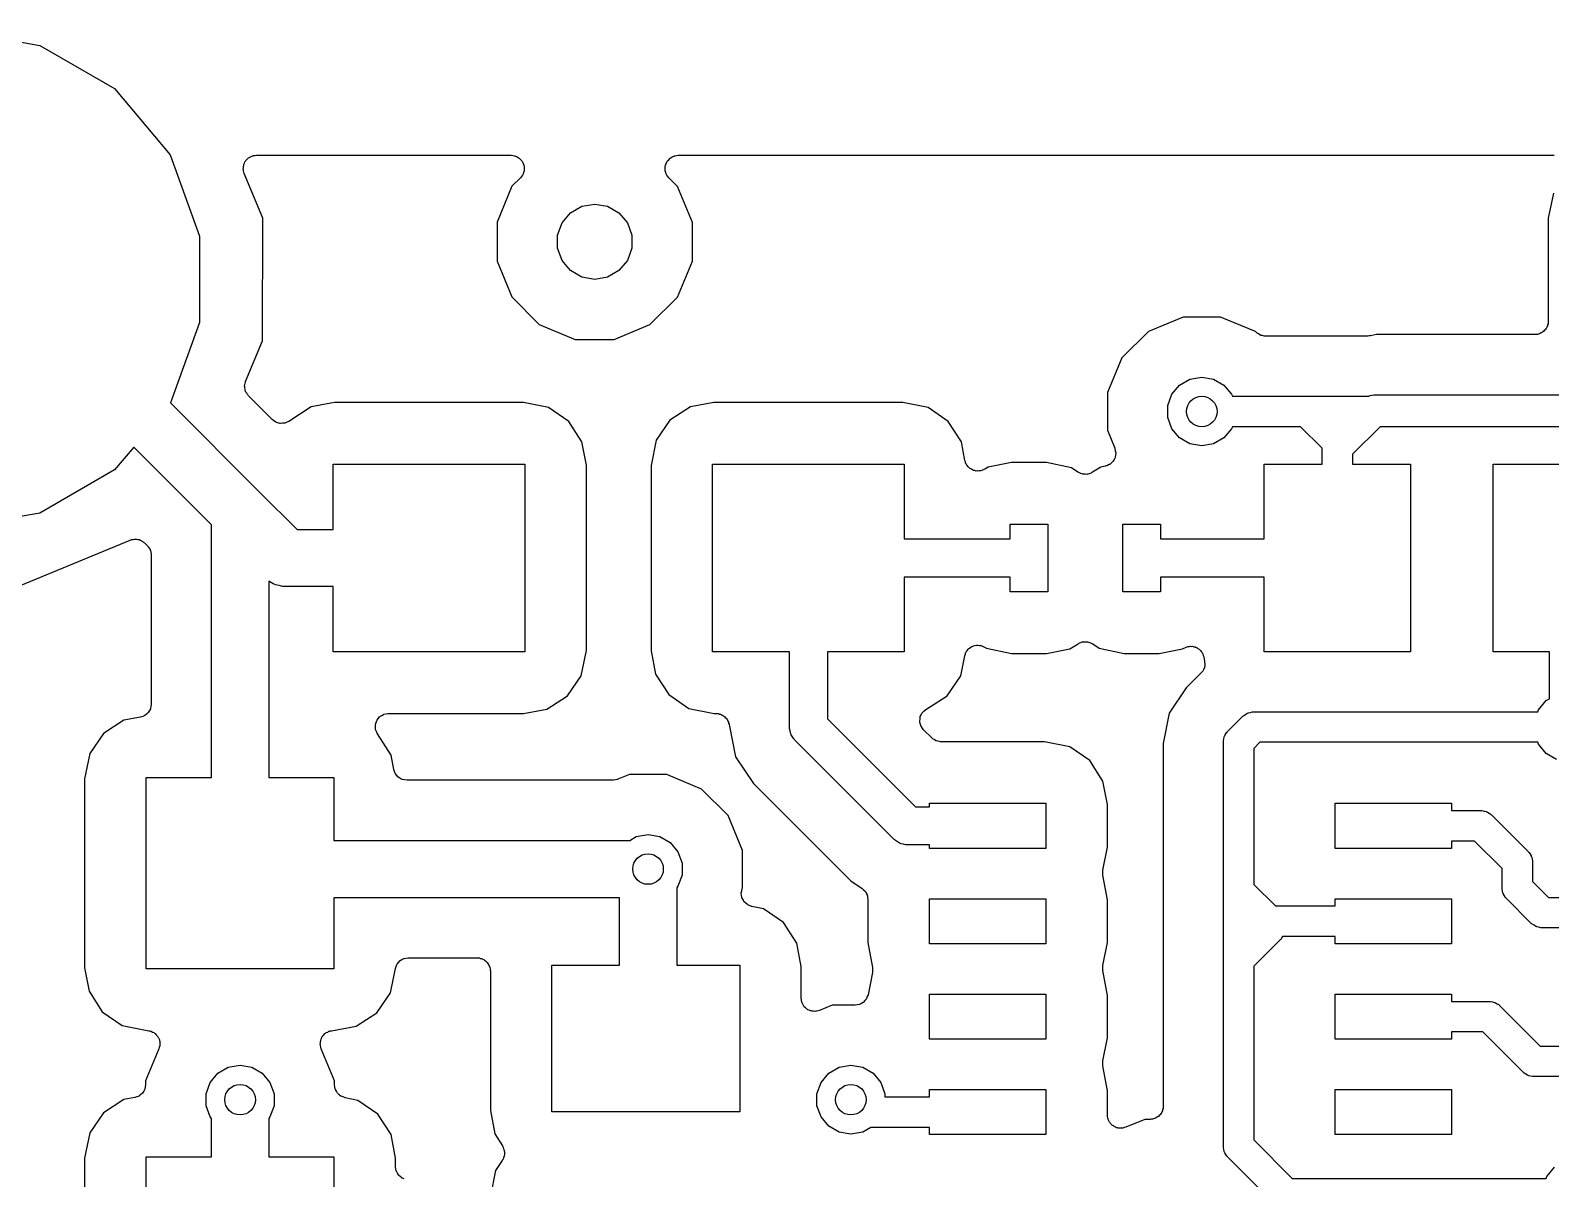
# Model space of a CAD drawing. Extents: x 91.8 to 190.7, y -114.3 to -59.5.
# Drawn here: x 107.16 to 127.39, y -74.74 to -59.46 of the extents above; entities that cross this region are included whole.
import ezdxf

# ---------------------------------------------------------------- set-up
doc = ezdxf.new("R2010")
doc.units = 0
doc.header["$MEASUREMENT"] = 0
doc.layers.add('BLACK', color=7, linetype='CONTINUOUS')

msp = doc.modelspace()

# ---------------------------------------------------------------- linework, layer by layer
at = {"layer": 'Black'}
for p, q in [((106.15, -59.4574), (107.283, -59.6572)), ((107.283, -59.6572), (108.279, -60.2324)), ((108.279, -60.2324), (109.019, -61.1137)), ((109.019, -61.1137), (109.412, -62.1948)), ((109.992, -61.303), (109.994, -61.2841)), ((109.994, -61.3144), (109.992, -61.303)), ((109.994, -61.265), (109.998, -61.2541)), ((109.994, -61.2841), (109.994, -61.265)), ((109.998, -61.2541), (110, -61.2426)), ((110, -61.2426), (110.008, -61.2257)), ((110.008, -61.2257), (110.015, -61.2077)), ((110.015, -61.2077), (110.022, -61.1988)), ((110.022, -61.1988), (110.028, -61.1885)), ((110.028, -61.1885), (110.042, -61.1757)), ((110.042, -61.1757), (110.054, -61.1611)), ((110.054, -61.1611), (110.064, -61.1552)), ((110.064, -61.1552), (110.073, -61.1474)), ((110.073, -61.1474), (110.09, -61.1401)), ((110.09, -61.1401), (110.107, -61.1306)), ((110.107, -61.1306), (110.118, -61.1286)), ((110.118, -61.1286), (110.129, -61.1241)), ((110.129, -61.1241), (110.148, -61.1233)), ((110.148, -61.1233), (110.167, -61.12)), ((110.167, -61.12), (113.558, -61.12)), ((113.558, -61.12), (113.58, -61.124)), ((113.58, -61.124), (113.603, -61.126)), ((113.603, -61.126), (113.61, -61.1293)), ((113.61, -61.1293), (113.618, -61.1306)), ((113.618, -61.1306), (113.638, -61.1421)), ((113.638, -61.1421), (113.658, -61.1518)), ((113.658, -61.1518), (113.664, -61.1572)), ((113.664, -61.1572), (113.671, -61.1611)), ((113.671, -61.1611), (113.685, -61.1787)), ((113.685, -61.1787), (113.702, -61.195)), ((113.702, -61.195), (113.705, -61.2019)), ((113.705, -61.2019), (113.71, -61.2077)), ((113.71, -61.2077), (113.718, -61.2294)), ((113.718, -61.2294), (113.727, -61.2502)), ((113.727, -61.2502), (113.728, -61.2578)), ((113.728, -61.2578), (113.731, -61.265)), ((113.731, -61.265), (113.731, -61.288)), ((113.731, -61.288), (113.733, -61.3109)), ((115.607, -61.3106), (115.609, -61.2879)), ((115.609, -61.265), (115.612, -61.2577)), ((115.609, -61.2879), (115.609, -61.265)), ((115.612, -61.2577), (115.613, -61.2499)), ((115.613, -61.2499), (115.622, -61.2292)), ((115.622, -61.2292), (115.63, -61.2077)), ((115.63, -61.2077), (115.635, -61.2018)), ((115.635, -61.2018), (115.638, -61.1947)), ((115.638, -61.1947), (115.655, -61.1786)), ((115.655, -61.1786), (115.669, -61.1611)), ((115.669, -61.1611), (115.676, -61.1572)), ((115.676, -61.1572), (115.682, -61.1517)), ((115.682, -61.1517), (115.702, -61.142)), ((115.702, -61.142), (115.722, -61.1306)), ((115.722, -61.1306), (115.73, -61.1292)), ((115.73, -61.1292), (115.737, -61.1259)), ((115.737, -61.1259), (115.76, -61.124)), ((115.76, -61.124), (115.782, -61.12)), ((115.782, -61.12), (127.44, -61.12)), ((109.994, -61.326), (109.994, -61.3144)), ((110.001, -61.3439), (109.994, -61.326)), ((110.005, -61.3625), (110.001, -61.3439)), ((110.251, -61.958), (110.005, -61.3625)), ((113.682, -61.4197), (113.569, -61.5326)), ((113.695, -61.4009), (113.682, -61.4197)), ((113.71, -61.3832), (113.695, -61.4009)), ((113.712, -61.3761), (113.71, -61.3832)), ((113.717, -61.3698), (113.712, -61.3761)), ((113.723, -61.3476), (113.717, -61.3698)), ((113.731, -61.326), (113.723, -61.3476)), ((113.733, -61.3109), (113.731, -61.3183)), ((113.731, -61.3183), (113.731, -61.326)), ((115.609, -61.3182), (115.607, -61.3106)), ((115.609, -61.326), (115.609, -61.3182)), ((115.617, -61.3475), (115.609, -61.326)), ((115.623, -61.3695), (115.617, -61.3475)), ((115.627, -61.3759), (115.623, -61.3695)), ((115.63, -61.3832), (115.627, -61.3759)), ((115.645, -61.4008), (115.63, -61.3832)), ((115.658, -61.4195), (115.645, -61.4008)), ((115.773, -61.5346), (115.658, -61.4195)), ((113.569, -61.5326), (113.37, -62.0103)), ((115.97, -62.0125), (115.773, -61.5346)), ((127.429, -61.6227), (127.361, -61.9576)), ((114.235, -62.019), (114.347, -61.8855)), ((114.347, -61.8855), (114.498, -61.7984)), ((114.498, -61.7984), (114.67, -61.7681)), ((114.67, -61.7681), (114.842, -61.7984)), ((114.842, -61.7984), (114.993, -61.8855)), ((114.993, -61.8855), (115.105, -62.019)), ((110.249, -63.5891), (110.251, -61.958)), ((113.37, -62.0103), (113.37, -62.5275)), ((114.176, -62.1828), (114.235, -62.019)), ((115.105, -62.019), (115.164, -62.1828)), ((115.97, -62.5297), (115.97, -62.0125)), ((127.361, -61.9576), (127.361, -63.3313)), ((109.412, -62.1948), (109.412, -63.3452)), ((114.176, -62.3572), (114.176, -62.1828)), ((115.164, -62.1828), (115.164, -62.3572)), ((114.235, -62.521), (114.176, -62.3572)), ((115.164, -62.3572), (115.105, -62.521)), ((113.37, -62.5275), (113.567, -63.0054)), ((114.347, -62.6545), (114.235, -62.521)), ((114.498, -62.7416), (114.347, -62.6545)), ((114.993, -62.6545), (114.842, -62.7416)), ((115.105, -62.521), (114.993, -62.6545)), ((115.771, -63.0074), (115.97, -62.5297)), ((114.67, -62.7719), (114.498, -62.7416)), ((114.842, -62.7416), (114.67, -62.7719)), ((113.567, -63.0054), (113.933, -63.3714)), ((115.405, -63.3727), (115.771, -63.0074)), ((122.501, -63.2726), (122.039, -63.4636)), ((123.001, -63.273), (122.501, -63.2726)), ((123.463, -63.4648), (123.001, -63.273)), ((109.412, -63.3452), (109.023, -64.4143)), ((113.933, -63.3714), (114.41, -63.5698)), ((114.927, -63.5702), (115.405, -63.3727)), ((122.039, -63.4636), (121.685, -63.8169)), ((123.474, -63.4753), (123.463, -63.4648)), ((123.48, -63.4798), (123.474, -63.4753)), ((123.485, -63.4857), (123.48, -63.4798)), ((123.505, -63.4972), (123.485, -63.4857)), ((123.523, -63.5103), (123.505, -63.4972)), ((123.531, -63.5123), (123.523, -63.5103)), ((123.538, -63.5162), (123.531, -63.5123)), ((123.56, -63.5202), (123.538, -63.5162)), ((123.582, -63.5261), (123.56, -63.5202)), ((123.59, -63.5254), (123.582, -63.5261)), ((123.598, -63.5268), (123.59, -63.5254)), ((124.959, -63.5268), (123.598, -63.5268)), ((124.976, -63.5238), (124.959, -63.5268)), ((124.994, -63.5234), (124.976, -63.5238)), ((125.077, -63.5068), (124.994, -63.5234)), ((127.185, -63.5068), (125.077, -63.5068)), ((127.201, -63.5041), (127.185, -63.5068)), ((127.216, -63.5041), (127.201, -63.5041)), ((127.23, -63.4989), (127.216, -63.5041)), ((127.245, -63.4962), (127.23, -63.4989)), ((127.259, -63.4885), (127.245, -63.4962)), ((127.273, -63.4833), (127.259, -63.4885)), ((127.285, -63.4734), (127.273, -63.4833)), ((127.298, -63.4657), (127.285, -63.4734)), ((127.308, -63.454), (127.298, -63.4657)), ((127.32, -63.4441), (127.308, -63.454)), ((127.328, -63.4308), (127.32, -63.4441)), ((127.337, -63.419), (127.328, -63.4308)), ((127.343, -63.4046), (127.337, -63.419)), ((127.35, -63.3913), (127.343, -63.4046)), ((127.353, -63.3762), (127.35, -63.3913)), ((127.358, -63.3618), (127.353, -63.3762)), ((127.361, -63.3313), (127.358, -63.3464)), ((127.358, -63.3464), (127.358, -63.3618)), ((110.024, -64.1308), (110.249, -63.5891)), ((114.41, -63.5698), (114.927, -63.5702)), ((121.685, -63.8169), (121.493, -64.2788)), ((110.022, -64.1421), (110.024, -64.1308)), ((122.455, -64.1784), (122.593, -64.0987)), ((122.593, -64.0987), (122.75, -64.0711)), ((122.75, -64.0711), (122.907, -64.0987)), ((122.907, -64.0987), (123.045, -64.1784)), ((110.011, -64.1903), (110.015, -64.1717)), ((110.013, -64.2018), (110.011, -64.1903)), ((110.012, -64.2134), (110.013, -64.2018)), ((110.017, -64.2318), (110.012, -64.2134)), ((110.015, -64.1717), (110.017, -64.1527)), ((110.017, -64.1527), (110.022, -64.1421)), ((110.019, -64.2507), (110.017, -64.2318)), ((110.024, -64.261), (110.019, -64.2507)), ((110.027, -64.2722), (110.024, -64.261)), ((110.038, -64.2879), (110.027, -64.2722)), ((110.047, -64.3048), (110.038, -64.2879)), ((110.056, -64.3126), (110.047, -64.3048)), ((110.062, -64.3222), (110.056, -64.3126)), ((110.378, -64.6376), (110.062, -64.3222)), ((121.493, -64.2788), (121.493, -64.779)), ((122.298, -64.4503), (122.353, -64.3005)), ((122.353, -64.3005), (122.455, -64.1784)), ((123.045, -64.1784), (123.147, -64.3005)), ((123.147, -64.3005), (123.157, -64.3268)), ((123.157, -64.3268), (124.15, -64.3268)), ((124.15, -64.3268), (124.973, -64.3268)), ((124.973, -64.3268), (124.974, -64.3258)), ((124.974, -64.3258), (124.983, -64.3235)), ((124.983, -64.3235), (124.991, -64.3191)), ((124.991, -64.3191), (125.017, -64.3144)), ((125.017, -64.3144), (125.042, -64.3076)), ((125.042, -64.3076), (125.051, -64.3084)), ((125.051, -64.3084), (125.06, -64.3068)), ((125.06, -64.3068), (128.88, -64.3068)), ((109.023, -64.4143), (110.219, -65.6106)), ((110.895, -64.4695), (110.597, -64.6611)), ((111.206, -64.4109), (110.895, -64.4695)), ((113.722, -64.4109), (111.206, -64.4109)), ((114.057, -64.4787), (113.722, -64.4109)), ((114.325, -64.6613), (114.057, -64.4787)), ((115.945, -64.4695), (115.671, -64.6454)), ((116.256, -64.4109), (115.945, -64.4695)), ((118.772, -64.4109), (116.256, -64.4109)), ((119.107, -64.4787), (118.772, -64.4109)), ((119.375, -64.6613), (119.107, -64.4787)), ((122.298, -64.6097), (122.298, -64.4503)), ((110.4, -64.6532), (110.378, -64.6376)), ((110.422, -64.6696), (110.4, -64.6532)), ((110.425, -64.6706), (110.422, -64.6696)), ((110.428, -64.6726), (110.425, -64.6706)), ((110.454, -64.6796), (110.428, -64.6726)), ((110.48, -64.6877), (110.454, -64.6796)), ((110.483, -64.6875), (110.48, -64.6877)), ((110.487, -64.6884), (110.483, -64.6875)), ((110.514, -64.686), (110.487, -64.6884)), ((110.541, -64.6847), (110.514, -64.686)), ((110.544, -64.6834), (110.541, -64.6847)), ((110.547, -64.6831), (110.544, -64.6834)), ((110.572, -64.6716), (110.547, -64.6831)), ((110.597, -64.6611), (110.572, -64.6716)), ((114.5, -64.9346), (114.325, -64.6613)), ((115.671, -64.6454), (115.489, -64.9127)), ((119.55, -64.9346), (119.375, -64.6613)), ((122.353, -64.7595), (122.298, -64.6097)), ((123.157, -64.7332), (123.147, -64.7595)), ((124.066, -64.7332), (123.157, -64.7332)), ((124.352, -65.0192), (124.066, -64.7332)), ((125.124, -64.7332), (124.758, -65.0992)), ((128.816, -64.7332), (125.124, -64.7332)), ((114.559, -65.2464), (114.5, -64.9346)), ((115.489, -64.9127), (115.421, -65.2476)), ((119.597, -65.1805), (119.55, -64.9346)), ((121.493, -64.779), (121.592, -65.0192)), ((122.455, -64.8816), (122.353, -64.7595)), ((122.593, -64.9613), (122.455, -64.8816)), ((123.045, -64.8816), (122.907, -64.9613)), ((123.147, -64.7595), (123.045, -64.8816)), ((108.535, -65.0034), (108.279, -65.3076)), ((109.569, -66.0378), (108.535, -65.0034)), ((121.595, -65.1444), (121.582, -65.1686)), ((121.592, -65.0192), (121.592, -65.022)), ((121.592, -65.022), (121.594, -65.0243)), ((121.594, -65.0243), (121.599, -65.0517)), ((121.596, -65.1416), (121.595, -65.1444)), ((121.597, -65.1392), (121.596, -65.1416)), ((121.601, -65.1117), (121.597, -65.1392)), ((121.599, -65.0517), (121.605, -65.0788)), ((121.605, -65.0842), (121.601, -65.1117)), ((121.605, -65.0788), (121.605, -65.0815)), ((121.605, -65.0815), (121.605, -65.0842)), ((122.75, -64.9889), (122.593, -64.9613)), ((122.907, -64.9613), (122.75, -64.9889)), ((124.352, -65.23), (124.352, -65.0192)), ((124.758, -65.0992), (124.758, -65.23)), ((108.279, -65.3076), (107.283, -65.8828)), ((111.19, -66.099), (111.19, -65.23)), ((111.19, -65.23), (113.74, -65.23)), ((113.74, -65.23), (113.74, -67.73)), ((114.559, -67.7124), (114.559, -65.2464)), ((115.421, -65.2476), (115.421, -67.7136)), ((116.24, -67.73), (116.24, -65.23)), ((116.24, -65.23), (118.79, -65.23)), ((118.79, -65.23), (118.79, -66.226)), ((119.603, -65.1978), (119.597, -65.1805)), ((119.607, -65.2159), (119.603, -65.1978)), ((119.614, -65.2261), (119.607, -65.2159)), ((119.618, -65.2375), (119.614, -65.2261)), ((119.63, -65.2516), (119.618, -65.2375)), ((119.64, -65.2672), (119.63, -65.2516)), ((119.65, -65.2745), (119.64, -65.2672)), ((119.658, -65.2837), (119.65, -65.2745)), ((119.674, -65.2928), (119.658, -65.2837)), ((119.689, -65.3041), (119.674, -65.2928)), ((119.7, -65.3077), (119.689, -65.3041)), ((119.711, -65.3136), (119.7, -65.3077)), ((119.729, -65.3166), (119.711, -65.3136)), ((119.747, -65.3221), (119.729, -65.3166)), ((119.759, -65.3215), (119.747, -65.3221)), ((119.771, -65.3235), (119.759, -65.3215)), ((119.789, -65.3201), (119.771, -65.3235)), ((119.808, -65.3192), (119.789, -65.3201)), ((119.819, -65.3145), (119.808, -65.3192)), ((119.831, -65.3122), (119.819, -65.3145)), ((119.847, -65.3028), (119.831, -65.3122)), ((119.864, -65.2956), (119.847, -65.3028)), ((119.905, -65.2695), (119.864, -65.2956)), ((120.216, -65.2109), (119.905, -65.2695)), ((120.682, -65.2109), (120.216, -65.2109)), ((121.017, -65.2787), (120.682, -65.2109)), ((121.102, -65.3367), (121.017, -65.2787)), ((121.112, -65.3412), (121.102, -65.3367)), ((121.121, -65.3478), (121.112, -65.3412)), ((121.14, -65.3537), (121.121, -65.3478)), ((121.277, -65.35), (121.258, -65.3553)), ((121.286, -65.3436), (121.277, -65.35)), ((121.296, -65.3394), (121.286, -65.3436)), ((121.405, -65.2695), (121.296, -65.3394)), ((121.462, -65.2587), (121.405, -65.2695)), ((121.465, -65.2578), (121.462, -65.2587)), ((121.467, -65.2576), (121.465, -65.2578)), ((121.493, -65.247), (121.467, -65.2576)), ((121.519, -65.2372), (121.493, -65.247)), ((121.521, -65.2354), (121.519, -65.2372)), ((121.524, -65.2344), (121.521, -65.2354)), ((121.544, -65.2156), (121.524, -65.2344)), ((121.565, -65.1975), (121.544, -65.2156)), ((121.567, -65.1951), (121.565, -65.1975)), ((121.569, -65.1932), (121.567, -65.1951)), ((121.582, -65.1686), (121.569, -65.1932)), ((123.58, -66.226), (123.58, -65.23)), ((123.58, -65.23), (124.352, -65.23)), ((124.758, -65.23), (125.53, -65.23)), ((125.53, -65.23), (125.53, -67.73)), ((126.63, -67.73), (126.63, -65.23)), ((126.63, -65.23), (128.58, -65.23)), ((121.158, -65.3618), (121.14, -65.3537)), ((121.169, -65.3626), (121.158, -65.3618)), ((121.179, -65.3659), (121.169, -65.3626)), ((121.199, -65.3649), (121.179, -65.3659)), ((121.218, -65.3664), (121.199, -65.3649)), ((121.229, -65.3635), (121.218, -65.3664)), ((121.24, -65.3629), (121.229, -65.3635)), ((121.258, -65.3553), (121.24, -65.3629)), ((110.219, -65.6106), (110.708, -66.099)), ((107.283, -65.8828), (106.15, -66.0826)), ((109.569, -69.4), (109.569, -66.0378)), ((110.708, -66.099), (111.19, -66.099)), ((120.2, -66.226), (120.2, -66.03)), ((120.2, -66.03), (120.7, -66.03)), ((120.7, -66.03), (120.7, -66.4355)), ((121.7, -66.4355), (121.7, -66.03)), ((121.7, -66.03), (122.2, -66.03)), ((122.2, -66.03), (122.2, -66.226)), ((106.962, -66.8707), (108.487, -66.2405)), ((108.487, -66.2405), (108.498, -66.238)), ((108.498, -66.238), (108.509, -66.2331)), ((108.509, -66.2331), (108.528, -66.2315)), ((108.528, -66.2315), (108.547, -66.2273)), ((108.547, -66.2273), (108.558, -66.2288)), ((108.558, -66.2288), (108.57, -66.2278)), ((108.57, -66.2278), (108.588, -66.2328)), ((108.588, -66.2328), (108.607, -66.2353)), ((108.607, -66.2353), (108.617, -66.2406)), ((108.617, -66.2406), (108.628, -66.2436)), ((108.628, -66.2436), (108.644, -66.2546)), ((108.644, -66.2546), (108.661, -66.2635)), ((108.661, -66.2635), (108.669, -66.272)), ((108.669, -66.272), (108.678, -66.2786)), ((108.678, -66.2786), (108.718, -66.3178)), ((108.718, -66.3178), (108.722, -66.3241)), ((108.722, -66.3241), (108.728, -66.3291)), ((108.728, -66.3291), (108.739, -66.3489)), ((108.739, -66.3489), (108.753, -66.3677)), ((118.79, -66.226), (120.2, -66.226)), ((122.2, -66.226), (123.58, -66.226)), ((108.753, -66.3677), (108.755, -66.3752)), ((108.755, -66.3752), (108.758, -66.3819)), ((108.758, -66.3819), (108.762, -66.4044)), ((108.762, -66.4044), (108.768, -66.4266)), ((108.768, -66.4266), (108.768, -66.4343)), ((108.768, -66.4343), (108.769, -66.4419)), ((108.769, -66.4419), (108.769, -68.4254)), ((120.7, -66.4355), (120.7, -66.4359)), ((120.7, -66.4359), (120.7, -66.5241)), ((120.7, -66.5241), (120.7, -66.5245)), ((120.7, -66.5245), (120.7, -66.93)), ((121.7, -66.4359), (121.7, -66.4355)), ((121.7, -66.5241), (121.7, -66.4359)), ((121.7, -66.5245), (121.7, -66.5241)), ((121.7, -66.93), (121.7, -66.5245)), ((120.2, -66.734), (118.79, -66.734)), ((118.79, -66.734), (118.79, -67.73)), ((120.2, -66.93), (120.2, -66.734)), ((123.58, -66.734), (122.2, -66.734)), ((122.2, -66.734), (122.2, -66.93)), ((123.58, -67.73), (123.58, -66.734)), ((110.348, -66.7968), (110.331, -66.7868)), ((110.331, -66.7868), (110.331, -69.4)), ((110.389, -66.8253), (110.348, -66.7968)), ((110.405, -66.8296), (110.389, -66.8253)), ((110.42, -66.838), (110.405, -66.8296)), ((110.469, -66.8467), (110.42, -66.838)), ((110.517, -66.8595), (110.469, -66.8467)), ((110.533, -66.8581), (110.517, -66.8595)), ((110.55, -66.861), (110.533, -66.8581)), ((111.19, -66.861), (110.55, -66.861)), ((111.19, -67.73), (111.19, -66.861)), ((120.7, -66.93), (120.2, -66.93)), ((122.2, -66.93), (121.7, -66.93)), ((113.74, -67.73), (111.19, -67.73)), ((114.491, -68.0473), (114.559, -67.7124)), ((115.421, -67.7136), (115.48, -68.0254)), ((117.261, -67.73), (116.24, -67.73)), ((117.261, -68.725), (117.261, -67.73)), ((118.79, -67.73), (117.769, -67.73)), ((117.769, -67.73), (117.769, -68.6198)), ((119.541, -68.0473), (119.595, -67.7802)), ((119.595, -67.7802), (119.603, -67.7618)), ((119.603, -67.7618), (119.607, -67.7427)), ((119.607, -67.7427), (119.614, -67.7337)), ((119.614, -67.7337), (119.618, -67.7235)), ((119.618, -67.7235), (119.631, -67.7087)), ((119.631, -67.7087), (119.642, -67.6924)), ((119.642, -67.6924), (119.651, -67.686)), ((119.651, -67.686), (119.658, -67.6778)), ((119.658, -67.6778), (119.675, -67.6684)), ((119.675, -67.6684), (119.691, -67.6569)), ((119.691, -67.6569), (119.702, -67.6539)), ((119.702, -67.6539), (119.712, -67.6487)), ((119.712, -67.6487), (119.731, -67.6457)), ((119.731, -67.6457), (119.75, -67.6404)), ((119.75, -67.6404), (119.761, -67.6412)), ((119.761, -67.6412), (119.772, -67.6396)), ((119.772, -67.6396), (119.791, -67.6435)), ((119.791, -67.6435), (119.811, -67.645)), ((119.811, -67.645), (119.821, -67.6495)), ((119.821, -67.6495), (119.832, -67.6517)), ((119.832, -67.6517), (119.848, -67.662)), ((119.848, -67.662), (119.866, -67.6702)), ((119.866, -67.6702), (119.883, -67.6813)), ((119.883, -67.6813), (120.218, -67.7491)), ((120.218, -67.7491), (120.684, -67.7491)), ((120.684, -67.7491), (120.995, -67.6905)), ((120.995, -67.6905), (121.104, -67.6206)), ((121.104, -67.6206), (121.114, -67.6164)), ((121.114, -67.6164), (121.123, -67.61)), ((121.123, -67.61), (121.142, -67.6047)), ((121.142, -67.6047), (121.16, -67.5971)), ((121.16, -67.5971), (121.171, -67.5965)), ((121.171, -67.5965), (121.182, -67.5936)), ((121.182, -67.5936), (121.201, -67.5951)), ((121.201, -67.5951), (121.221, -67.5941)), ((121.221, -67.5941), (121.231, -67.5974)), ((121.231, -67.5974), (121.242, -67.5982)), ((121.242, -67.5982), (121.26, -67.6063)), ((121.26, -67.6063), (121.279, -67.6122)), ((121.279, -67.6122), (121.288, -67.6188)), ((121.288, -67.6188), (121.298, -67.6233)), ((121.298, -67.6233), (121.383, -67.6813)), ((121.383, -67.6813), (121.718, -67.7491)), ((121.718, -67.7491), (122.184, -67.7491)), ((122.184, -67.7491), (122.495, -67.6905)), ((122.495, -67.6905), (122.509, -67.6816)), ((122.509, -67.6816), (122.526, -67.6744)), ((122.526, -67.6744), (122.542, -67.665)), ((122.542, -67.665), (122.554, -67.6627)), ((122.554, -67.6627), (122.565, -67.658)), ((122.565, -67.658), (122.584, -67.6571)), ((122.584, -67.6571), (122.602, -67.6537)), ((122.602, -67.6537), (122.614, -67.6557)), ((122.614, -67.6557), (122.626, -67.6551)), ((122.626, -67.6551), (122.644, -67.6606)), ((122.644, -67.6606), (122.662, -67.6636)), ((122.662, -67.6636), (122.673, -67.6696)), ((122.673, -67.6696), (122.684, -67.6732)), ((122.684, -67.6732), (122.699, -67.6844)), ((122.699, -67.6844), (122.715, -67.6935)), ((122.715, -67.6935), (122.723, -67.7027)), ((122.723, -67.7027), (122.733, -67.7101)), ((122.733, -67.7101), (122.743, -67.7257)), ((122.743, -67.7257), (122.755, -67.7397)), ((122.755, -67.7397), (122.759, -67.7511)), ((122.759, -67.7511), (122.766, -67.7613)), ((122.766, -67.7613), (122.77, -67.7794)), ((122.77, -67.7794), (122.777, -67.7968)), ((125.53, -67.73), (123.58, -67.73)), ((127.376, -67.73), (126.63, -67.73)), ((127.376, -68.3548), (127.376, -67.73)), ((122.769, -67.9765), (122.762, -67.9847)), ((122.775, -67.9576), (122.769, -67.9765)), ((122.784, -67.9396), (122.775, -67.9576)), ((122.777, -67.7968), (122.788, -67.858)), ((122.785, -67.929), (122.784, -67.9396)), ((122.789, -67.919), (122.785, -67.929)), ((122.788, -67.858), (122.788, -67.8687)), ((122.788, -67.8687), (122.791, -67.879)), ((122.791, -67.879), (122.789, -67.8989)), ((122.789, -67.8989), (122.789, -67.919)), ((114.309, -68.3146), (114.491, -68.0473)), ((115.48, -68.0254), (115.655, -68.2987)), ((119.359, -68.3146), (119.541, -68.0473)), ((122.724, -68.027), (122.543, -68.2084)), ((122.73, -68.0236), (122.724, -68.027)), ((122.743, -68.0081), (122.73, -68.0236)), ((122.757, -67.9943), (122.743, -68.0081)), ((122.762, -67.9847), (122.757, -67.9943)), ((114.035, -68.4905), (114.309, -68.3146)), ((115.655, -68.2987), (115.923, -68.4813)), ((119.077, -68.4957), (119.359, -68.3146)), ((122.543, -68.2084), (122.316, -68.5474)), ((127.233, -68.5005), (127.335, -68.3784)), ((127.335, -68.3784), (127.376, -68.3548)), ((108.654, -68.5875), (108.626, -68.5979)), ((108.681, -68.5774), (108.654, -68.5875)), ((108.682, -68.5768), (108.681, -68.5774)), ((108.683, -68.5764), (108.682, -68.5768)), ((108.705, -68.5572), (108.683, -68.5764)), ((108.728, -68.5382), (108.705, -68.5572)), ((108.729, -68.5367), (108.728, -68.5374)), ((108.728, -68.5374), (108.728, -68.5382)), ((108.744, -68.5109), (108.729, -68.5367)), ((108.758, -68.4855), (108.744, -68.5109)), ((108.759, -68.4844), (108.758, -68.4855)), ((108.764, -68.4544), (108.759, -68.4836)), ((108.759, -68.4836), (108.759, -68.4844)), ((108.769, -68.4254), (108.764, -68.4544)), ((111.812, -68.5902), (111.835, -68.577)), ((111.835, -68.577), (111.857, -68.5628)), ((111.857, -68.5628), (111.861, -68.5618)), ((111.861, -68.5618), (111.865, -68.5597)), ((111.865, -68.5597), (111.89, -68.5551)), ((111.89, -68.5551), (111.916, -68.5493)), ((111.916, -68.5493), (111.92, -68.5499)), ((111.92, -68.5499), (111.925, -68.5491)), ((111.925, -68.5491), (113.724, -68.5491)), ((113.724, -68.5491), (114.035, -68.4905)), ((115.923, -68.4813), (116.258, -68.5491)), ((116.258, -68.5491), (116.285, -68.5491)), ((116.285, -68.5491), (116.301, -68.5518)), ((116.301, -68.5518), (116.316, -68.5518)), ((116.316, -68.5518), (116.33, -68.557)), ((116.33, -68.557), (116.331, -68.5571)), ((116.331, -68.5571), (116.342, -68.5588)), ((116.342, -68.5588), (116.343, -68.5592)), ((116.343, -68.5592), (116.346, -68.5597)), ((116.346, -68.5597), (116.359, -68.5674)), ((116.359, -68.5674), (116.373, -68.5726)), ((116.373, -68.5726), (116.385, -68.5824)), ((116.385, -68.5824), (116.395, -68.5881)), ((116.395, -68.5881), (116.396, -68.5888)), ((116.396, -68.5888), (116.398, -68.5902)), ((119.004, -68.5913), (119.017, -68.5672)), ((119.017, -68.5672), (119.028, -68.5427)), ((119.028, -68.5427), (119.031, -68.5402)), ((119.031, -68.5402), (119.032, -68.5371)), ((119.032, -68.5371), (119.052, -68.5187)), ((119.052, -68.5187), (119.071, -68.4996)), ((119.071, -68.4996), (119.075, -68.4981)), ((119.075, -68.4981), (119.077, -68.4957)), ((122.316, -68.5474), (122.237, -68.9473)), ((123.096, -68.7863), (123.296, -68.5863)), ((123.296, -68.5863), (123.304, -68.5812)), ((123.304, -68.5812), (123.309, -68.5743)), ((123.309, -68.5743), (123.332, -68.5611)), ((123.332, -68.5611), (123.354, -68.5458)), ((123.354, -68.5458), (123.363, -68.5435)), ((123.363, -68.5435), (123.371, -68.5391)), ((123.371, -68.5391), (123.397, -68.5344)), ((123.397, -68.5344), (123.422, -68.5276)), ((123.422, -68.5276), (123.431, -68.5284)), ((123.431, -68.5284), (123.44, -68.5268)), ((123.44, -68.5268), (127.223, -68.5268)), ((127.223, -68.5268), (127.233, -68.5005)), ((108.405, -68.6395), (108.131, -68.8154)), ((108.626, -68.5979), (108.405, -68.6395)), ((111.751, -68.7025), (111.752, -68.6984)), ((111.752, -68.7288), (111.751, -68.7025)), ((111.752, -68.6941), (111.761, -68.6694)), ((111.752, -68.6984), (111.752, -68.6941)), ((111.752, -68.7551), (111.752, -68.7288)), ((111.753, -68.7591), (111.752, -68.7551)), ((111.753, -68.7634), (111.753, -68.7591)), ((111.764, -68.7876), (111.753, -68.7634)), ((111.761, -68.6694), (111.769, -68.6443)), ((111.773, -68.8124), (111.764, -68.7876)), ((111.769, -68.6443), (111.771, -68.6409)), ((111.771, -68.6409), (111.773, -68.6369)), ((111.773, -68.6369), (111.79, -68.6167)), ((111.79, -68.6167), (111.805, -68.5958)), ((111.805, -68.5958), (111.809, -68.5934)), ((111.809, -68.5934), (111.812, -68.5902)), ((116.398, -68.5902), (116.408, -68.6019)), ((116.408, -68.6019), (116.42, -68.6118)), ((116.42, -68.6118), (116.427, -68.6246)), ((116.427, -68.6246), (116.436, -68.634)), ((116.436, -68.634), (116.436, -68.635)), ((116.436, -68.635), (116.437, -68.6369)), ((116.437, -68.6369), (116.443, -68.6513)), ((116.443, -68.6513), (116.45, -68.6646)), ((116.45, -68.6646), (116.453, -68.6785)), ((116.453, -68.6785), (116.458, -68.6908)), ((116.458, -68.6908), (116.458, -68.6939)), ((116.458, -68.6939), (116.458, -68.6941)), ((116.458, -68.6941), (116.458, -68.6943)), ((116.458, -68.6943), (116.544, -69.127)), ((117.263, -68.736), (117.261, -68.725)), ((117.262, -68.7471), (117.263, -68.736)), ((117.271, -68.7792), (117.262, -68.7471)), ((117.276, -68.8119), (117.271, -68.7792)), ((117.769, -68.6198), (118.94, -69.791)), ((118.997, -68.6518), (119, -68.6249)), ((118.998, -68.6552), (118.997, -68.6518)), ((118.997, -68.6586), (118.998, -68.6552)), ((119.004, -68.6848), (118.997, -68.6586)), ((119, -68.6249), (119.003, -68.5979)), ((119.003, -68.5979), (119.004, -68.5948)), ((119.004, -68.5948), (119.004, -68.5913)), ((119.01, -68.7112), (119.004, -68.6848)), ((119.012, -68.7141), (119.01, -68.7112)), ((119.013, -68.7175), (119.012, -68.7141)), ((119.029, -68.7397), (119.013, -68.7175)), ((119.043, -68.7625), (119.029, -68.7397)), ((119.046, -68.7646), (119.043, -68.7625)), ((119.048, -68.7674), (119.046, -68.7646)), ((119.155, -68.8745), (119.048, -68.7674)), ((123.091, -68.7936), (123.096, -68.7863)), ((108.131, -68.8154), (107.949, -69.0827)), ((111.775, -68.8156), (111.773, -68.8124)), ((111.777, -68.8196), (111.775, -68.8156)), ((111.96, -69.1046), (111.777, -68.8196)), ((117.282, -68.8216), (117.276, -68.8119)), ((117.285, -68.8323), (117.282, -68.8216)), ((117.304, -68.8595), (117.285, -68.8323)), ((117.32, -68.8883), (117.304, -68.8595)), ((117.329, -68.8955), (117.32, -68.8883)), ((117.335, -68.9046), (117.329, -68.8955)), ((118.655, -70.2246), (117.335, -68.9046)), ((119.161, -68.8789), (119.155, -68.8745)), ((119.166, -68.8848), (119.161, -68.8789)), ((119.186, -68.8963), (119.166, -68.8848)), ((119.205, -68.9094), (119.186, -68.8963)), ((119.212, -68.9114), (119.205, -68.9094)), ((119.219, -68.9153), (119.212, -68.9114)), ((119.242, -68.9193), (119.219, -68.9153)), ((119.264, -68.9252), (119.242, -68.9193)), ((119.272, -68.9245), (119.264, -68.9252)), ((119.279, -68.9259), (119.272, -68.9245)), ((120.657, -68.9259), (119.279, -68.9259)), ((120.992, -68.9937), (120.657, -68.9259)), ((121.26, -69.1763), (120.992, -68.9937)), ((122.237, -68.9473), (122.237, -73.7771)), ((123.037, -68.93), (123.038, -68.9212)), ((123.037, -70.91), (123.037, -68.93)), ((123.038, -68.9123), (123.044, -68.8867)), ((123.038, -68.9212), (123.038, -68.9123)), ((123.044, -68.8867), (123.049, -68.8605)), ((123.049, -68.8605), (123.054, -68.8528)), ((123.054, -68.8528), (123.056, -68.8441)), ((123.056, -68.8441), (123.071, -68.8224)), ((123.071, -68.8224), (123.084, -68.7994)), ((123.084, -68.7994), (123.091, -68.7936)), ((123.524, -68.9332), (123.443, -69.0142)), ((127.223, -68.9332), (123.524, -68.9332)), ((127.233, -68.9595), (127.223, -68.9332)), ((127.335, -69.0816), (127.233, -68.9595)), ((107.949, -69.0827), (107.881, -69.4176)), ((111.996, -69.296), (111.96, -69.1046)), ((116.544, -69.127), (116.782, -69.4825)), ((121.435, -69.4496), (121.26, -69.1763)), ((123.443, -69.0142), (123.443, -70.8258)), ((127.473, -69.1613), (127.335, -69.0816)), ((112.007, -69.3236), (111.996, -69.296)), ((112.017, -69.3512), (112.007, -69.3236)), ((112.018, -69.352), (112.017, -69.3512)), ((112.018, -69.353), (112.018, -69.352)), ((112.037, -69.3754), (112.018, -69.353)), ((112.056, -69.3979), (112.037, -69.3754)), ((112.057, -69.3984), (112.056, -69.3979)), ((112.058, -69.3992), (112.057, -69.3984)), ((115.131, -69.3626), (114.978, -69.4257)), ((115.631, -69.363), (115.131, -69.3626)), ((116.093, -69.5548), (115.631, -69.363)), ((107.881, -69.4176), (107.881, -71.9336)), ((108.7, -71.95), (108.7, -69.4)), ((108.7, -69.4), (109.569, -69.4)), ((110.331, -69.4), (111.2, -69.4)), ((111.2, -69.4), (111.2, -70.239)), ((112.083, -69.4137), (112.058, -69.3992)), ((112.109, -69.4284), (112.083, -69.4137)), ((112.11, -69.4286), (112.109, -69.4284)), ((112.111, -69.4291), (112.11, -69.4286)), ((112.14, -69.4339), (112.111, -69.4291)), ((112.169, -69.439), (112.14, -69.4339)), ((114.911, -69.439), (112.169, -69.439)), ((114.915, -69.4383), (114.911, -69.439)), ((114.919, -69.4388), (114.915, -69.4383)), ((114.945, -69.4331), (114.919, -69.4388)), ((114.971, -69.4284), (114.945, -69.4331)), ((114.975, -69.4265), (114.971, -69.4284)), ((114.978, -69.4257), (114.975, -69.4265)), ((116.446, -69.9088), (116.093, -69.5548)), ((116.782, -69.4825), (118.077, -70.7781)), ((121.494, -69.7614), (121.435, -69.4496)), ((118.94, -69.791), (119.125, -69.791)), ((119.125, -69.791), (119.125, -69.745)), ((119.125, -69.745), (120.675, -69.745)), ((120.675, -69.745), (120.675, -70.345)), ((121.494, -70.3274), (121.494, -69.7614)), ((124.525, -70.345), (124.525, -69.745)), ((124.525, -69.745), (126.075, -69.745)), ((126.075, -69.745), (126.075, -69.8418)), ((116.637, -70.371), (116.446, -69.9088)), ((126.075, -69.8418), (126.465, -69.8418)), ((126.465, -69.8418), (126.474, -69.8434)), ((126.474, -69.8434), (126.483, -69.8426)), ((126.483, -69.8426), (126.508, -69.8494)), ((126.508, -69.8494), (126.534, -69.8541)), ((126.534, -69.8541), (126.542, -69.8585)), ((126.542, -69.8585), (126.551, -69.8608)), ((126.551, -69.8608), (126.573, -69.8761)), ((126.573, -69.8761), (126.596, -69.8893)), ((126.596, -69.8893), (126.601, -69.8962)), ((126.601, -69.8962), (126.609, -69.9013)), ((126.609, -69.9013), (127.094, -70.3863)), ((115.136, -70.239), (115.223, -70.1887)), ((115.223, -70.1887), (115.38, -70.1611)), ((115.38, -70.1611), (115.537, -70.1887)), ((115.537, -70.1887), (115.675, -70.2684)), ((111.2, -70.239), (115.136, -70.239)), ((115.675, -70.2684), (115.777, -70.3905)), ((115.777, -70.3905), (115.832, -70.5403)), ((116.637, -70.8712), (116.637, -70.371)), ((118.665, -70.231), (118.655, -70.2246)), ((118.672, -70.2396), (118.665, -70.231)), ((118.7, -70.2562), (118.672, -70.2396)), ((118.728, -70.2752), (118.7, -70.2562)), ((118.738, -70.2781), (118.728, -70.2752)), ((118.748, -70.2837), (118.738, -70.2781)), ((118.781, -70.2894), (118.748, -70.2837)), ((118.813, -70.298), (118.781, -70.2894)), ((118.824, -70.2971), (118.813, -70.298)), ((118.835, -70.299), (118.824, -70.2971)), ((119.125, -70.299), (118.835, -70.299)), ((119.125, -70.345), (119.125, -70.299)), ((120.675, -70.345), (119.125, -70.345)), ((121.432, -70.6329), (121.494, -70.3274)), ((126.075, -70.345), (124.525, -70.345)), ((126.381, -70.2482), (126.075, -70.2482)), ((126.075, -70.2482), (126.075, -70.345)), ((126.747, -70.6142), (126.381, -70.2482)), ((127.094, -70.3863), (127.099, -70.3936)), ((127.099, -70.3936), (127.106, -70.3994)), ((127.106, -70.3994), (127.119, -70.4224)), ((115.832, -70.5403), (115.832, -70.6997)), ((127.119, -70.4224), (127.134, -70.4441)), ((127.134, -70.4441), (127.136, -70.4528)), ((127.136, -70.4528), (127.141, -70.4605)), ((127.141, -70.4605), (127.146, -70.4866)), ((127.146, -70.4866), (127.152, -70.5123)), ((127.152, -70.5123), (127.152, -70.5212)), ((127.152, -70.5212), (127.153, -70.53)), ((127.153, -70.53), (127.153, -70.7858)), ((115.832, -70.6997), (115.777, -70.8495)), ((118.077, -70.7781), (118.228, -70.8786)), ((121.431, -70.6392), (121.432, -70.6361)), ((121.431, -70.6665), (121.431, -70.6392)), ((121.431, -70.6938), (121.431, -70.6665)), ((121.432, -70.6969), (121.431, -70.6938)), ((121.432, -70.6361), (121.432, -70.6329)), ((121.432, -70.7002), (121.432, -70.6969)), ((121.494, -71.0314), (121.432, -70.7002)), ((126.747, -70.87), (126.747, -70.6142)), ((127.153, -70.7858), (127.364, -70.9968)), ((114.999, -71.001), (111.2, -71.001)), ((111.2, -71.001), (111.2, -71.95)), ((114.999, -71.9), (114.999, -71.001)), ((115.777, -70.8495), (115.761, -70.8691)), ((115.761, -70.8691), (115.761, -71.9)), ((116.621, -70.9373), (116.627, -70.9092)), ((116.621, -70.939), (116.621, -70.9373)), ((116.621, -70.9407), (116.621, -70.939)), ((116.625, -70.9692), (116.621, -70.9407)), ((116.629, -70.9978), (116.625, -70.9692)), ((116.627, -70.9092), (116.633, -70.881)), ((116.63, -70.9993), (116.629, -70.9978)), ((116.63, -71.001), (116.63, -70.9993)), ((116.644, -71.0263), (116.63, -71.001)), ((116.633, -70.881), (116.634, -70.8795)), ((116.634, -70.8778), (116.637, -70.8712)), ((116.634, -70.8795), (116.634, -70.8778)), ((118.228, -70.8786), (118.246, -70.8957)), ((118.246, -70.8957), (118.265, -70.9117)), ((118.265, -70.9117), (118.268, -70.9167)), ((118.268, -70.9167), (118.272, -70.9207)), ((118.272, -70.9207), (118.283, -70.943)), ((118.283, -70.943), (118.295, -70.9645)), ((118.295, -70.9645), (118.296, -70.9702)), ((118.296, -70.9702), (118.299, -70.9754)), ((118.299, -70.9754), (118.302, -71)), ((118.302, -71), (118.306, -71.0245)), ((119.125, -71.615), (119.125, -71.015)), ((119.125, -71.015), (120.675, -71.015)), ((120.675, -71.015), (120.675, -71.615)), ((123.037, -71.83), (123.037, -70.91)), ((123.443, -70.8258), (123.729, -71.1118)), ((124.525, -71.1118), (124.525, -71.015)), ((124.525, -71.015), (126.075, -71.015)), ((126.075, -71.015), (126.075, -71.615)), ((126.748, -70.8788), (126.747, -70.87)), ((126.748, -70.8877), (126.748, -70.8788)), ((126.754, -70.9133), (126.748, -70.8877)), ((126.759, -70.9395), (126.754, -70.9133)), ((126.764, -70.9472), (126.759, -70.9395)), ((126.766, -70.9559), (126.764, -70.9472)), ((126.781, -70.9776), (126.766, -70.9559)), ((126.794, -71.0006), (126.781, -70.9776)), ((126.801, -71.0064), (126.794, -71.0006)), ((126.806, -71.0137), (126.801, -71.0064)), ((127.136, -71.3437), (126.806, -71.0137)), ((127.364, -70.9968), (128, -70.9968)), ((116.657, -71.0519), (116.644, -71.0263)), ((116.658, -71.053), (116.657, -71.0519)), ((116.659, -71.0545), (116.658, -71.053)), ((116.681, -71.0736), (116.659, -71.0545)), ((116.702, -71.0931), (116.681, -71.0736)), ((116.703, -71.0937), (116.702, -71.0931)), ((116.705, -71.0949), (116.703, -71.0937)), ((116.732, -71.1054), (116.705, -71.0949)), ((116.758, -71.1164), (116.732, -71.1054)), ((116.76, -71.1165), (116.758, -71.1164)), ((116.761, -71.1171), (116.76, -71.1165)), ((116.917, -71.1487), (116.761, -71.1171)), ((117.185, -71.3313), (116.917, -71.1487)), ((118.306, -71.0245), (118.306, -71.5986)), ((121.494, -71.5974), (121.494, -71.0314)), ((123.729, -71.1118), (124.525, -71.1118)), ((117.36, -71.6046), (117.185, -71.3313)), ((127.144, -71.3488), (127.136, -71.3437)), ((127.149, -71.3557), (127.144, -71.3488)), ((127.172, -71.3689), (127.149, -71.3557)), ((127.194, -71.3842), (127.172, -71.3689)), ((127.203, -71.3865), (127.194, -71.3842)), ((127.211, -71.3909), (127.203, -71.3865)), ((127.237, -71.3956), (127.211, -71.3909)), ((127.262, -71.4024), (127.237, -71.3956)), ((127.271, -71.4016), (127.262, -71.4024)), ((127.28, -71.4032), (127.271, -71.4016)), ((128, -71.4032), (127.28, -71.4032)), ((117.419, -71.9164), (117.36, -71.6046)), ((118.306, -71.5986), (118.368, -71.9298)), ((120.675, -71.615), (119.125, -71.615)), ((121.432, -71.9029), (121.494, -71.5974)), ((123.789, -71.5687), (123.443, -71.9142)), ((123.794, -71.5614), (123.789, -71.5687)), ((123.801, -71.5556), (123.794, -71.5614)), ((123.814, -71.5326), (123.801, -71.5556)), ((123.824, -71.5182), (123.814, -71.5326)), ((124.525, -71.5182), (123.824, -71.5182)), ((124.525, -71.615), (124.525, -71.5182)), ((126.075, -71.615), (124.525, -71.615)), ((112.08, -71.8393), (112.105, -71.8257)), ((112.105, -71.8257), (112.129, -71.8116)), ((112.129, -71.8116), (112.131, -71.8112)), ((112.131, -71.8112), (112.133, -71.8101)), ((112.133, -71.8101), (112.161, -71.8059)), ((112.161, -71.8059), (112.189, -71.801)), ((112.189, -71.801), (113.105, -71.801)), ((113.105, -71.801), (113.121, -71.8037)), ((113.121, -71.8037), (113.136, -71.8037)), ((113.136, -71.8037), (113.15, -71.8089)), ((113.15, -71.8089), (113.165, -71.8116)), ((113.165, -71.8116), (113.179, -71.8193)), ((113.179, -71.8193), (113.193, -71.8245)), ((113.193, -71.8245), (113.205, -71.8344)), ((107.881, -71.9336), (107.94, -72.2454)), ((111.2, -71.95), (108.7, -71.95)), ((111.951, -72.2673), (112.017, -71.9417)), ((112.017, -71.9417), (112.028, -71.9153)), ((112.028, -71.9153), (112.037, -71.8888)), ((112.037, -71.8888), (112.039, -71.887)), ((112.039, -71.887), (112.04, -71.8849)), ((112.04, -71.8849), (112.058, -71.8637)), ((112.058, -71.8637), (112.076, -71.8421)), ((112.076, -71.8421), (112.078, -71.8409)), ((112.078, -71.8409), (112.08, -71.8393)), ((113.205, -71.8344), (113.218, -71.8421)), ((113.218, -71.8421), (113.228, -71.8538)), ((113.228, -71.8538), (113.24, -71.8637)), ((113.24, -71.8637), (113.248, -71.877)), ((113.248, -71.877), (113.257, -71.8888)), ((113.257, -71.8888), (113.263, -71.9032)), ((113.263, -71.9032), (113.27, -71.9165)), ((113.27, -71.9165), (113.273, -71.9316)), ((113.273, -71.9316), (113.278, -71.946)), ((113.278, -71.946), (113.278, -71.9614)), ((113.278, -71.9614), (113.281, -71.9765)), ((113.281, -71.9765), (113.281, -73.8336)), ((114.1, -73.85), (114.1, -71.9)), ((114.1, -71.9), (114.999, -71.9)), ((115.761, -71.9), (116.6, -71.9)), ((116.6, -71.9), (116.6, -73.85)), ((117.419, -72.3404), (117.419, -71.9164)), ((118.368, -71.9971), (118.308, -72.2922)), ((118.368, -71.9298), (118.368, -71.9331)), ((118.368, -71.9331), (118.369, -71.9362)), ((118.369, -71.9908), (118.368, -71.9939)), ((118.368, -71.9939), (118.368, -71.9971)), ((118.369, -71.9362), (118.369, -71.9635)), ((118.369, -71.9635), (118.369, -71.9908)), ((121.431, -71.9092), (121.432, -71.9061)), ((121.431, -71.9365), (121.431, -71.9092)), ((121.431, -71.9638), (121.431, -71.9365)), ((121.432, -71.9669), (121.431, -71.9638)), ((121.432, -71.9061), (121.432, -71.9029)), ((121.432, -71.9702), (121.432, -71.9669)), ((121.494, -72.3014), (121.432, -71.9702)), ((123.037, -74.31), (123.037, -71.83)), ((123.443, -71.9142), (123.443, -74.2258)), ((107.94, -72.2454), (108.115, -72.5187)), ((111.769, -72.5346), (111.951, -72.2673)), ((117.422, -72.3592), (117.419, -72.3404)), ((117.423, -72.3782), (117.422, -72.3592)), ((117.428, -72.389), (117.423, -72.3782)), ((117.43, -72.4004), (117.428, -72.389)), ((117.439, -72.4169), (117.43, -72.4004)), ((117.447, -72.4345), (117.439, -72.4169)), ((117.831, -72.4326), (117.662, -72.5026)), ((118.136, -72.4328), (117.831, -72.4326)), ((118.164, -72.4279), (118.136, -72.4328)), ((118.192, -72.4237), (118.164, -72.4279)), ((118.194, -72.4227), (118.192, -72.4237)), ((118.196, -72.4223), (118.194, -72.4227)), ((118.22, -72.4082), (118.196, -72.4223)), ((118.245, -72.3946), (118.22, -72.4082)), ((118.247, -72.393), (118.245, -72.3946)), ((118.249, -72.3919), (118.247, -72.393)), ((118.267, -72.3702), (118.249, -72.3919)), ((118.286, -72.3489), (118.267, -72.3702)), ((118.287, -72.3469), (118.286, -72.3489)), ((118.288, -72.3452), (118.287, -72.3469)), ((118.298, -72.3186), (118.288, -72.3452)), ((118.308, -72.2922), (118.298, -72.3186)), ((119.125, -72.885), (119.125, -72.285)), ((119.125, -72.285), (120.675, -72.285)), ((120.675, -72.285), (120.675, -72.885)), ((121.494, -72.8674), (121.494, -72.3014)), ((124.525, -72.885), (124.525, -72.285)), ((124.525, -72.285), (126.075, -72.285)), ((126.075, -72.285), (126.075, -72.3818)), ((126.075, -72.3818), (126.575, -72.3818)), ((126.575, -72.3818), (126.584, -72.3834)), ((126.584, -72.3834), (126.593, -72.3826)), ((126.593, -72.3826), (126.618, -72.3894)), ((126.618, -72.3894), (126.644, -72.3941)), ((126.644, -72.3941), (126.652, -72.3985)), ((126.652, -72.3985), (126.661, -72.4008)), ((126.661, -72.4008), (126.683, -72.4161)), ((126.683, -72.4161), (126.706, -72.4293)), ((126.706, -72.4293), (126.711, -72.4362)), ((108.115, -72.5187), (108.383, -72.7013)), ((111.495, -72.7105), (111.769, -72.5346)), ((117.454, -72.4431), (117.447, -72.4345)), ((117.46, -72.4532), (117.454, -72.4431)), ((117.475, -72.4654), (117.46, -72.4532)), ((117.488, -72.4795), (117.475, -72.4654)), ((117.498, -72.4849), (117.488, -72.4795)), ((117.507, -72.4924), (117.498, -72.4849)), ((117.525, -72.4989), (117.507, -72.4924)), ((117.542, -72.5077), (117.525, -72.4989)), ((117.553, -72.5092), (117.542, -72.5077)), ((117.564, -72.5132), (117.553, -72.5092)), ((117.583, -72.5132), (117.564, -72.5132)), ((117.602, -72.5157), (117.583, -72.5132)), ((117.613, -72.5132), (117.602, -72.5157)), ((117.625, -72.5132), (117.613, -72.5132)), ((117.643, -72.5067), (117.625, -72.5132)), ((117.662, -72.5026), (117.643, -72.5067)), ((126.711, -72.4362), (126.719, -72.4413)), ((126.719, -72.4413), (127.254, -72.9768)), ((108.383, -72.7013), (108.735, -72.7726)), ((108.735, -72.7726), (108.735, -72.7728)), ((108.735, -72.7728), (108.746, -72.7733)), ((108.746, -72.7733), (108.757, -72.7777)), ((108.757, -72.7777), (108.768, -72.7797)), ((108.768, -72.7797), (108.785, -72.7893)), ((108.785, -72.7893), (108.803, -72.7967)), ((108.803, -72.7967), (108.811, -72.8044)), ((108.811, -72.8044), (108.821, -72.8102)), ((108.821, -72.8102), (108.833, -72.8249)), ((108.833, -72.8249), (108.848, -72.8379)), ((108.848, -72.8379), (108.853, -72.8481)), ((111.048, -72.848), (111.053, -72.8377)), ((111.053, -72.8377), (111.067, -72.8248)), ((111.067, -72.8248), (111.079, -72.8102)), ((111.079, -72.8102), (111.089, -72.8044)), ((111.089, -72.8044), (111.098, -72.7965)), ((111.098, -72.7965), (111.116, -72.7892)), ((111.116, -72.7892), (111.132, -72.7797)), ((111.132, -72.7797), (111.144, -72.7777)), ((111.144, -72.7777), (111.154, -72.7732)), ((111.154, -72.7732), (111.166, -72.7727)), ((111.166, -72.7727), (111.168, -72.7721)), ((111.168, -72.7721), (111.495, -72.7105)), ((126.491, -72.7882), (126.075, -72.7882)), ((126.075, -72.7882), (126.075, -72.885)), ((127.026, -73.3237), (126.491, -72.7882)), ((108.87, -73.0119), (108.693, -73.4388)), ((108.853, -72.8481), (108.86, -72.8569)), ((108.86, -72.8569), (108.867, -72.8749)), ((108.867, -72.8749), (108.876, -72.892)), ((108.874, -72.9932), (108.87, -73.0119)), ((108.881, -72.9751), (108.874, -72.9932)), ((108.876, -72.892), (108.877, -72.9034)), ((108.877, -72.9034), (108.881, -72.9141)), ((108.881, -72.9141), (108.881, -72.9334)), ((108.881, -72.9334), (108.884, -72.9524)), ((108.884, -72.9524), (108.881, -72.9636)), ((108.881, -72.9636), (108.881, -72.9751)), ((111.017, -72.9521), (111.019, -72.9332)), ((111.019, -72.9635), (111.017, -72.9521)), ((111.019, -72.9141), (111.023, -72.9032)), ((111.019, -72.9332), (111.019, -72.9141)), ((111.019, -72.9751), (111.019, -72.9635)), ((111.026, -72.993), (111.019, -72.9751)), ((111.023, -72.9032), (111.025, -72.8917)), ((111.025, -72.8917), (111.034, -72.8748)), ((111.03, -73.0116), (111.026, -72.993)), ((111.207, -73.441), (111.03, -73.0116)), ((111.034, -72.8748), (111.04, -72.8569)), ((111.04, -72.8569), (111.048, -72.848)), ((120.675, -72.885), (119.125, -72.885)), ((121.432, -73.1729), (121.494, -72.8674)), ((126.075, -72.885), (124.525, -72.885)), ((127.254, -72.9768), (129.48, -72.9768)), ((109.793, -73.2587), (109.95, -73.2311)), ((109.95, -73.2311), (110.107, -73.2587)), ((117.923, -73.2587), (118.08, -73.2311)), ((118.08, -73.2311), (118.237, -73.2587)), ((121.431, -73.1792), (121.432, -73.1761)), ((121.431, -73.2065), (121.431, -73.1792)), ((121.431, -73.2338), (121.431, -73.2065)), ((121.432, -73.2369), (121.431, -73.2338)), ((121.432, -73.1761), (121.432, -73.1729)), ((121.432, -73.2402), (121.432, -73.2369)), ((121.494, -73.5714), (121.432, -73.2402)), ((108.693, -73.4388), (108.693, -73.4899)), ((109.553, -73.4605), (109.655, -73.3384)), ((109.655, -73.3384), (109.793, -73.2587)), ((110.107, -73.2587), (110.245, -73.3384)), ((110.245, -73.3384), (110.347, -73.4605)), ((111.207, -73.4923), (111.207, -73.441)), ((117.683, -73.4605), (117.785, -73.3384)), ((117.785, -73.3384), (117.923, -73.2587)), ((118.237, -73.2587), (118.375, -73.3384)), ((118.375, -73.3384), (118.477, -73.4605)), ((127.034, -73.3288), (127.026, -73.3237)), ((127.039, -73.3357), (127.034, -73.3288)), ((127.062, -73.3489), (127.039, -73.3357)), ((127.084, -73.3642), (127.062, -73.3489)), ((127.093, -73.3665), (127.084, -73.3642)), ((127.101, -73.3709), (127.093, -73.3665)), ((127.127, -73.3756), (127.101, -73.3709)), ((127.152, -73.3824), (127.127, -73.3756)), ((127.161, -73.3816), (127.152, -73.3824)), ((127.17, -73.3832), (127.161, -73.3816)), ((129.48, -73.3832), (127.17, -73.3832)), ((108.605, -73.6418), (108.577, -73.6518)), ((108.606, -73.6411), (108.605, -73.6418)), ((108.607, -73.6407), (108.606, -73.6411)), ((108.629, -73.6215), (108.607, -73.6407)), ((108.652, -73.6027), (108.629, -73.6215)), ((108.653, -73.601), (108.652, -73.6017)), ((108.652, -73.6017), (108.652, -73.6027)), ((108.668, -73.5754), (108.653, -73.601)), ((108.682, -73.5499), (108.668, -73.5754)), ((108.683, -73.5488), (108.682, -73.5499)), ((108.688, -73.5188), (108.683, -73.5479)), ((108.683, -73.5479), (108.683, -73.5488)), ((108.693, -73.4899), (108.688, -73.5188)), ((109.498, -73.6103), (109.553, -73.4605)), ((109.498, -73.7697), (109.498, -73.6103)), ((110.347, -73.4605), (110.402, -73.6103)), ((110.402, -73.6103), (110.402, -73.7697)), ((111.212, -73.5202), (111.207, -73.4923)), ((111.216, -73.5483), (111.212, -73.5202)), ((111.218, -73.5502), (111.216, -73.5483)), ((111.218, -73.5523), (111.218, -73.5502)), ((111.232, -73.5769), (111.218, -73.5523)), ((111.246, -73.6018), (111.232, -73.5769)), ((111.247, -73.6032), (111.246, -73.6018)), ((111.248, -73.6051), (111.247, -73.6032)), ((111.27, -73.6234), (111.248, -73.6051)), ((111.291, -73.6421), (111.27, -73.6234)), ((111.293, -73.6429), (111.291, -73.6421)), ((111.295, -73.6443), (111.293, -73.6429)), ((111.322, -73.6541), (111.295, -73.6443)), ((117.628, -73.6103), (117.683, -73.4605)), ((117.628, -73.7697), (117.628, -73.6103)), ((118.477, -73.4605), (118.532, -73.6103)), ((118.532, -73.6103), (118.532, -73.6518)), ((119.125, -73.6518), (119.125, -73.555)), ((119.125, -73.555), (120.675, -73.555)), ((120.675, -73.555), (120.675, -74.155)), ((121.494, -73.8955), (121.494, -73.5714)), ((124.525, -74.155), (124.525, -73.555)), ((124.525, -73.555), (126.075, -73.555)), ((126.075, -73.555), (126.075, -74.155)), ((108.405, -73.6895), (108.131, -73.8654)), ((108.55, -73.6622), (108.405, -73.6895)), ((108.577, -73.6518), (108.55, -73.6622)), ((109.553, -73.9195), (109.498, -73.7697)), ((110.402, -73.7697), (110.347, -73.9195)), ((111.348, -73.6644), (111.322, -73.6541)), ((111.517, -73.6987), (111.348, -73.6644)), ((111.785, -73.8813), (111.517, -73.6987)), ((113.281, -73.8336), (113.34, -74.1454)), ((116.6, -73.85), (114.1, -73.85)), ((117.683, -73.9195), (117.628, -73.7697)), ((118.532, -73.6518), (119.125, -73.6518)), ((122.226, -73.8372), (122.218, -73.8505)), ((122.229, -73.8221), (122.226, -73.8372)), ((122.234, -73.8078), (122.229, -73.8221)), ((122.237, -73.7771), (122.234, -73.7923)), ((122.234, -73.7923), (122.234, -73.8078)), ((108.131, -73.8654), (107.949, -74.1327)), ((109.569, -73.9391), (109.553, -73.9195)), ((109.569, -74.45), (109.569, -73.9391)), ((110.347, -73.9195), (110.331, -73.9391)), ((110.331, -73.9391), (110.331, -74.45)), ((111.96, -74.1546), (111.785, -73.8813)), ((117.785, -74.0416), (117.683, -73.9195)), ((117.923, -74.1213), (117.785, -74.0416)), ((121.497, -73.9143), (121.494, -73.8955)), ((121.498, -73.9333), (121.497, -73.9143)), ((121.503, -73.9441), (121.498, -73.9333)), ((121.505, -73.9555), (121.503, -73.9441)), ((121.514, -73.972), (121.505, -73.9555)), ((121.522, -73.9897), (121.514, -73.972)), ((121.529, -73.9982), (121.522, -73.9897)), ((121.535, -74.0083), (121.529, -73.9982)), ((121.55, -74.0206), (121.535, -74.0083)), ((121.563, -74.0346), (121.55, -74.0206)), ((121.573, -74.04), (121.563, -74.0346)), ((121.582, -74.0475), (121.573, -74.04)), ((121.6, -74.054), (121.582, -74.0475)), ((121.991, -73.9526), (121.737, -74.0577)), ((122.061, -73.9526), (121.991, -73.9526)), ((122.076, -73.95), (122.061, -73.9526)), ((122.092, -73.95), (122.076, -73.95)), ((122.106, -73.9448), (122.092, -73.95)), ((122.121, -73.9421), (122.106, -73.9448)), ((122.135, -73.9344), (122.121, -73.9421)), ((122.149, -73.9291), (122.135, -73.9344)), ((122.161, -73.9193), (122.149, -73.9291)), ((122.174, -73.9117), (122.161, -73.9193)), ((122.184, -73.8999), (122.174, -73.9117)), ((122.196, -73.89), (122.184, -73.8999)), ((122.203, -73.8767), (122.196, -73.89)), ((122.213, -73.865), (122.203, -73.8767)), ((122.218, -73.8505), (122.213, -73.865)), ((107.949, -74.1327), (107.881, -74.4676)), ((112.019, -74.4664), (111.96, -74.1546)), ((113.34, -74.1454), (113.443, -74.3054)), ((118.08, -74.1489), (117.923, -74.1213)), ((118.237, -74.1213), (118.08, -74.1489)), ((118.346, -74.0582), (118.237, -74.1213)), ((119.125, -74.0582), (118.346, -74.0582)), ((119.125, -74.155), (119.125, -74.0582)), ((120.675, -74.155), (119.125, -74.155)), ((121.617, -74.0628), (121.6, -74.054)), ((121.628, -74.0644), (121.617, -74.0628)), ((121.639, -74.0683), (121.628, -74.0644)), ((121.658, -74.0683), (121.639, -74.0683)), ((121.677, -74.0708), (121.658, -74.0683)), ((121.688, -74.0683), (121.677, -74.0708)), ((121.7, -74.0683), (121.688, -74.0683)), ((121.718, -74.0618), (121.7, -74.0683)), ((121.737, -74.0577), (121.718, -74.0618)), ((123.443, -74.2258), (123.954, -74.7368)), ((126.075, -74.155), (124.525, -74.155)), ((108.7, -77), (108.7, -74.45)), ((108.7, -74.45), (109.569, -74.45)), ((110.331, -74.45), (111.2, -74.45)), ((111.2, -74.45), (111.2, -75.5218)), ((113.443, -74.3054), (113.447, -74.3155)), ((113.447, -74.3155), (113.453, -74.3243)), ((113.453, -74.3243), (113.458, -74.3434)), ((113.465, -74.4438), (113.457, -74.4618)), ((113.458, -74.3434), (113.466, -74.3616)), ((113.466, -74.4329), (113.465, -74.4438)), ((113.466, -74.3616), (113.467, -74.3725)), ((113.469, -74.4225), (113.466, -74.4329)), ((113.467, -74.3725), (113.47, -74.383)), ((113.47, -74.383), (113.468, -74.4027)), ((113.468, -74.4027), (113.469, -74.4225)), ((123.038, -74.3188), (123.037, -74.31)), ((123.038, -74.3277), (123.038, -74.3188)), ((123.044, -74.3533), (123.038, -74.3277)), ((123.049, -74.3795), (123.044, -74.3533)), ((123.054, -74.3872), (123.049, -74.3795)), ((123.056, -74.3959), (123.054, -74.3872)), ((123.071, -74.4176), (123.056, -74.3959)), ((123.084, -74.4406), (123.071, -74.4176)), ((123.091, -74.4464), (123.084, -74.4406)), ((123.096, -74.4537), (123.091, -74.4464)), ((123.726, -75.0837), (123.096, -74.4537)), ((107.881, -74.4676), (107.881, -76.9836)), ((112.019, -74.582), (112.019, -74.4664)), ((112.024, -74.6102), (112.019, -74.582)), ((112.028, -74.6384), (112.024, -74.6102)), ((112.029, -74.6401), (112.028, -74.6384)), ((112.03, -74.6421), (112.029, -74.6401)), ((112.044, -74.6668), (112.03, -74.6421)), ((113.349, -74.6327), (113.281, -74.9676)), ((113.44, -74.4993), (113.349, -74.6327)), ((113.444, -74.4894), (113.44, -74.4993)), ((113.451, -74.4807), (113.444, -74.4894)), ((113.457, -74.4618), (113.451, -74.4807)), ((127.343, -74.7105), (127.445, -74.5884)), ((112.058, -74.6919), (112.044, -74.6668)), ((112.059, -74.6932), (112.058, -74.6919)), ((112.06, -74.6948), (112.059, -74.6932)), ((112.082, -74.7132), (112.06, -74.6948)), ((112.104, -74.7321), (112.082, -74.7132)), ((112.105, -74.7328), (112.104, -74.7321)), ((112.107, -74.734), (112.105, -74.7328)), ((112.134, -74.7438), (112.107, -74.734)), ((123.954, -74.7368), (127.333, -74.7368)), ((127.333, -74.7368), (127.343, -74.7105))]:
    msp.add_line(p, q, dxfattribs=at)
for centre in [(122.75, -64.53), (115.38, -70.62), (109.95, -73.69), (118.08, -73.69)]:
    msp.add_circle(centre, 0.2032, dxfattribs=at)

doc.saveas('drawing.dxf')
